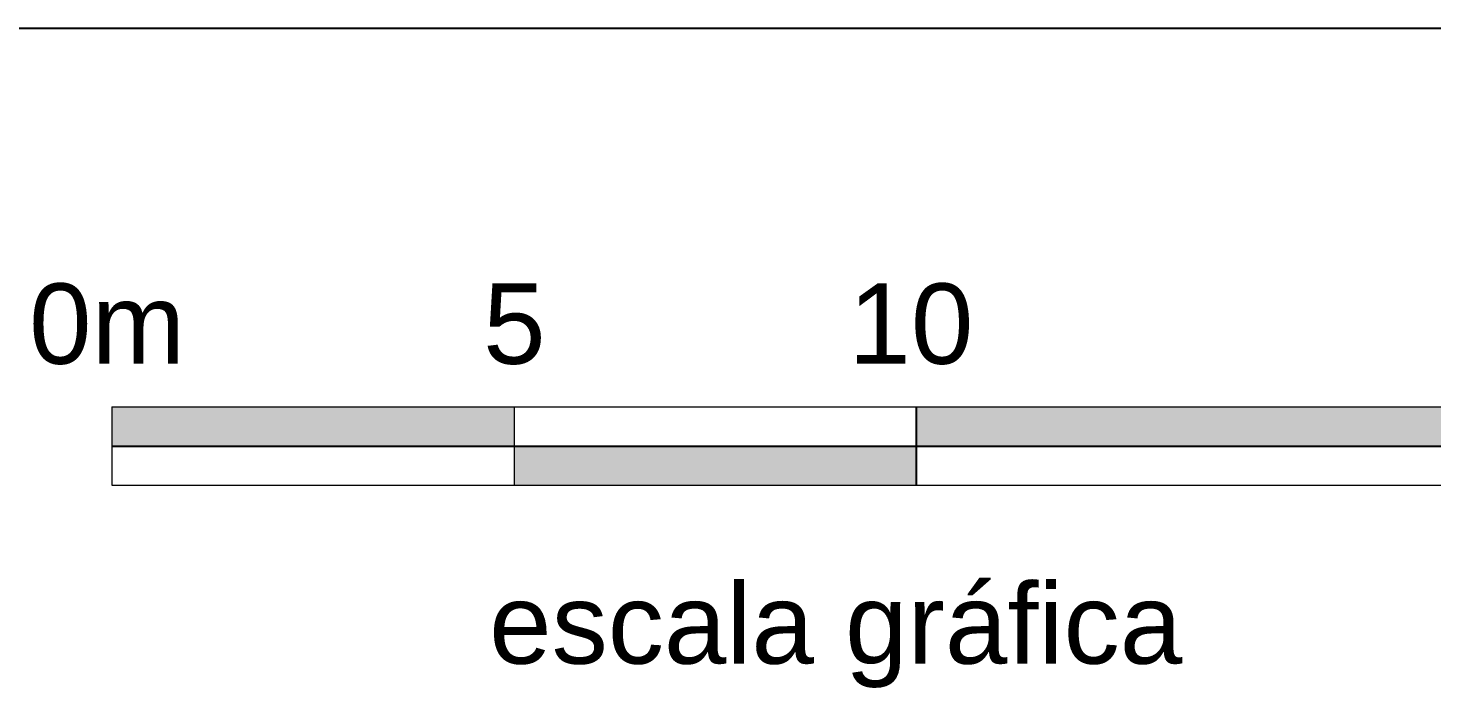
# Model space of a CAD drawing. Header units: millimetres. Extents: x 0 to 265, y 0 to 186.
# Drawn here: x 102.96 to 120.42, y 131.73 to 139.94 of the extents above; entities that cross this region are included whole.
import ezdxf
from ezdxf.enums import TextEntityAlignment as Align

# ---------------------------------------------------------------- set-up
doc = ezdxf.new("R2010")
doc.units = ezdxf.units.MM
doc.layers.add('BANQUETA', color=241, linetype='Continuous')
doc.styles.get("Standard").update_dxf_attribs({"font": 'arial.ttf'})
doc.styles.add('SWIS', font='swissek.ttf')

msp = doc.modelspace()

# ---------------------------------------------------------------- hatches: boundary and pattern name
h = msp.add_hatch(color=256)
h.dxf.hatch_style = 1
h.paths.add_polyline_path([(109.003, 135.228), (104.003, 135.228), (104.003, 134.741), (109.003, 134.741)])
h.paths.add_polyline_path([(114.003, 134.741), (109.003, 134.741), (109.003, 134.253), (114.003, 134.253)])
h.paths.add_polyline_path([(129.003, 135.228), (114.003, 135.228), (114.003, 134.741), (129.003, 134.741)])

# ---------------------------------------------------------------- linework, layer by layer
at = {"lineweight": 0}
for p, q in [((104.003, 135.228), (129.003, 135.228)), ((104.003, 135.228), (104.003, 134.253)), ((109.003, 135.228), (109.003, 134.253)), ((104.003, 134.253), (129.003, 134.253))]:
    msp.add_line(p, q, dxfattribs=at)
for p, q in [((114.003, 135.228), (114.003, 134.253)), ((104.003, 134.741), (129.003, 134.741))]:
    msp.add_line(p, q)
at = {"layer": 'BANQUETA'}
msp.add_line((30.169, 139.942), (127.983, 139.942), dxfattribs=at)

# ---------------------------------------------------------------- texts
at = {"color": 0, "lineweight": 40}
for s, p in [('0m', (102.973, 135.764)), ('5', (108.619, 135.764)), ('10', (113.162, 135.764))]:
    msp.add_text(s, height=1, dxfattribs=at).set_placement(p)
at = {"linetype": 'Continuous', "style": 'SWIS'}
msp.add_text('escala gráfica', height=1, dxfattribs=at).set_placement((108.694, 133.033), align=Align.TOP_LEFT)

doc.saveas('drawing.dxf')
